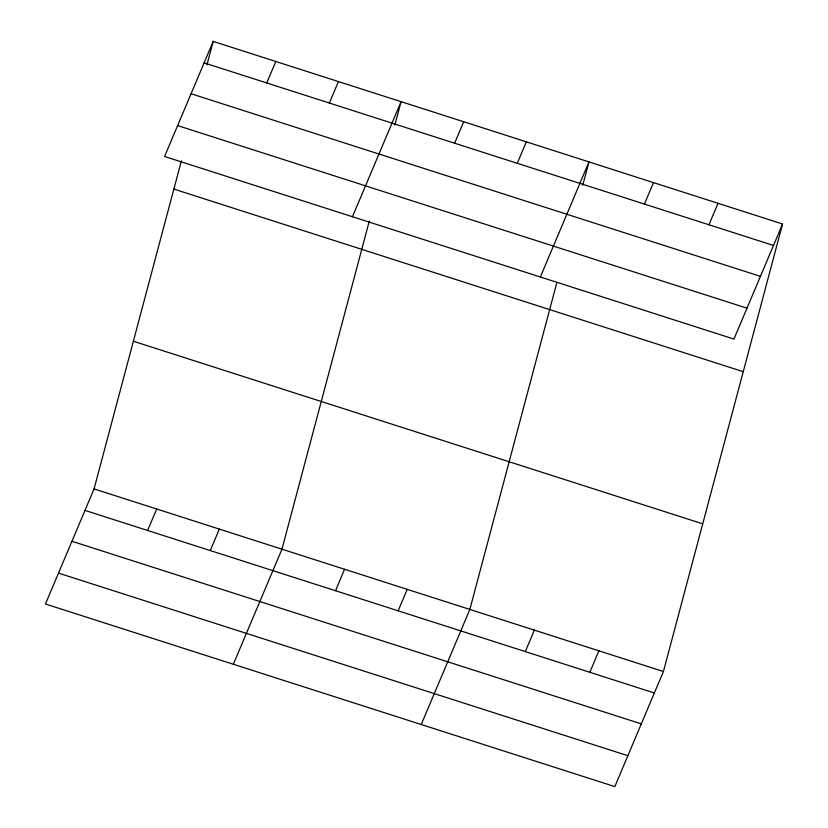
<?xml version="1.0" encoding="UTF-8"?>
<svg xmlns="http://www.w3.org/2000/svg" width="828" height="828" viewBox="0 0 828 828"><rect width="100%" height="100%" fill="white"/><g stroke="black" fill="none" stroke-linecap="round" stroke-linejoin="round"><path stroke-width="1.24" d="M782.553 223.995L733.939 339.076L164.575 156.482L213.179 41.4L782.553 223.995L663.425 671.518L614.821 786.6L45.447 604.005L94.061 488.924L181.404 160.777M206.959 64.781L213.179 41.4M369.298 221.035L281.955 549.181L233.341 664.263M394.852 125.038L401.073 101.658L352.459 216.739M556.861 282.524L469.849 609.439L421.235 724.521M582.736 185.296L588.967 161.915L540.353 276.997M266.751 82.945L275.817 61.489M147.632 530.469L156.689 509.013M329.378 103.034L338.445 81.568M210.26 550.558L219.327 529.092M454.634 143.203L463.701 121.747M335.516 590.726L344.583 569.271M517.272 163.292L526.339 141.826M398.144 610.816L407.21 589.35M644.422 204.071L653.489 182.605M525.304 651.595L534.37 630.129M708.954 224.761L718.021 203.305M589.836 672.284L598.903 650.829M204.112 62.866L773.487 245.461M191.071 93.75L760.435 276.355M177.616 125.587L746.991 308.182M173.87 189.084L743.244 371.679M133.37 341.239L702.734 523.834M94.061 488.924L663.425 671.518M84.994 510.39L654.368 692.984M71.943 541.284L641.317 723.879M58.498 573.111L627.872 755.705"/></g></svg>
